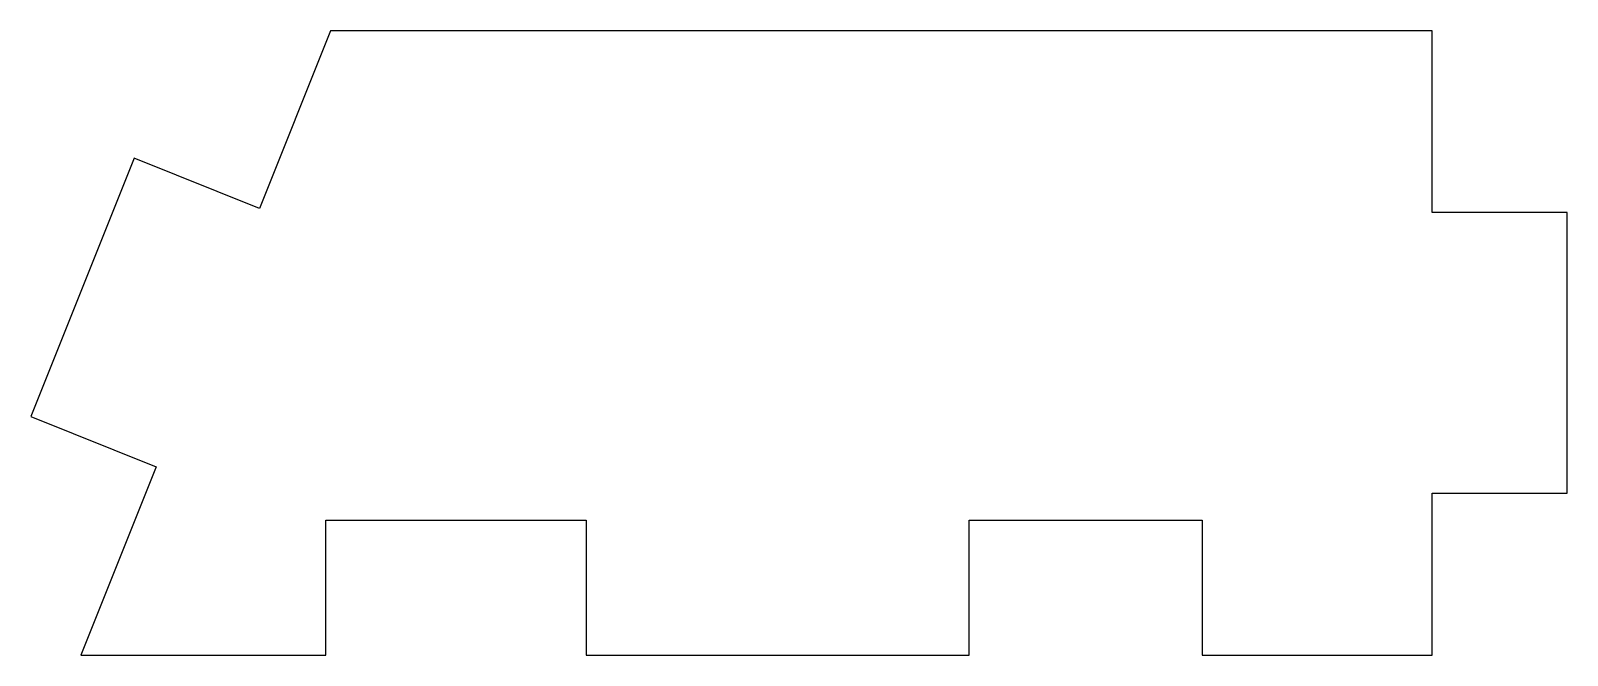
# Model space of a CAD drawing. Header units: millimetres. Extents: x -5.7 to 5.7, y -2.3 to 2.3.
import ezdxf

# ---------------------------------------------------------------- set-up
doc = ezdxf.new("R2010")
doc.units = ezdxf.units.MM
doc.layers.add('PERIMETER', color=5, linetype='CONTINUOUS')

msp = doc.modelspace()

# ---------------------------------------------------------------- linework, layer by layer
at = {"layer": 'PERIMETER'}
for p, q in [((-3.473, 2.31), (-3.999, 0.996)), ((4.681, 2.31), (-3.473, 2.31)), ((4.681, 0.965), (4.681, 2.31)), ((-4.927, 1.367), (-5.692, -0.545)), ((-3.999, 0.996), (-4.927, 1.367)), ((5.681, 0.965), (4.681, 0.965)), ((5.681, -1.11), (5.681, 0.965)), ((-5.692, -0.545), (-4.764, -0.917)), ((-4.764, -0.917), (-5.321, -2.31)), ((4.681, -1.11), (5.681, -1.11)), ((4.681, -2.31), (4.681, -1.11)), ((-3.507, -2.31), (-3.507, -1.31)), ((-3.507, -1.31), (-1.582, -1.31)), ((-1.582, -1.31), (-1.582, -2.31)), ((1.255, -2.31), (1.255, -1.31)), ((1.255, -1.31), (2.979, -1.31)), ((2.979, -1.31), (2.979, -2.31)), ((-5.321, -2.31), (-3.507, -2.31)), ((-1.582, -2.31), (1.255, -2.31)), ((2.979, -2.31), (4.681, -2.31))]:
    msp.add_line(p, q, dxfattribs=at)

doc.saveas('drawing.dxf')
